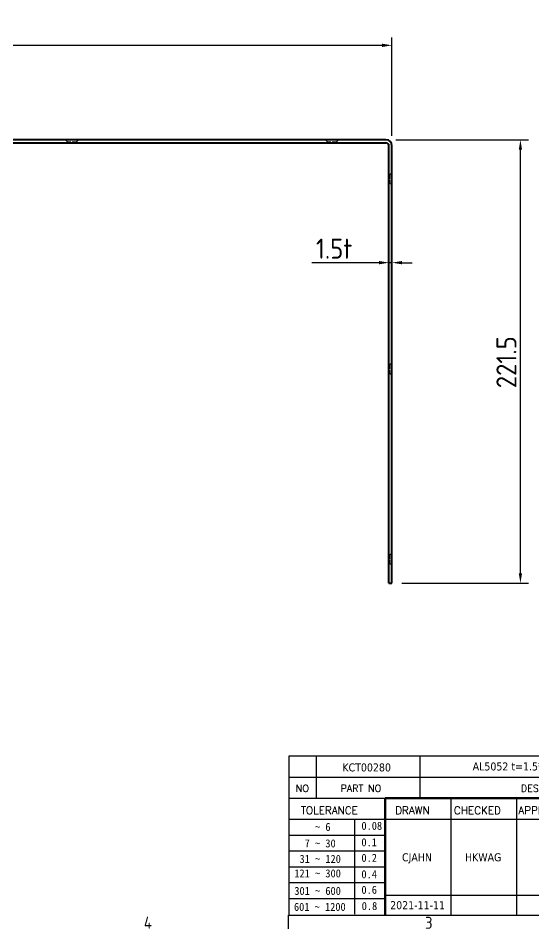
# Model space of a CAD drawing. Header units: millimetres. Extents: x 0 to 1682, y 0 to 1188.
# Drawn here: x 1126.5 to 1384.3, y 33.2 to 488.1 of the extents above; entities that cross this region are included whole.
import ezdxf
from ezdxf.enums import TextEntityAlignment as Align

# ---------------------------------------------------------------- set-up
doc = ezdxf.new("R2010")
doc.units = ezdxf.units.MM
doc.header["$LTSCALE"] = 2
doc.linetypes.add('DASHED', pattern=[0.2067, 0.1654, -0.0413])
doc.layers.get('0').update_dxf_attribs({"color": 3, "lineweight": 25})
for name, color, linetype, lineweight in [('가려진 것(ISO)', 2, 'DASHED', 18), ('가시적인 것(ISO)', 3, 'Continuous', 40), ('경계(ISO)', 7, 'Continuous', 25), ('제목(ISO)', 5, 'Continuous', 50), ('치수(ISO)', 2, 'Continuous', 25), ('해치(ISO)', 7, 'Continuous', 18)]:
    doc.layers.add(name, color=color, linetype=linetype, lineweight=lineweight)
doc.styles.add('HAN_291', font='')
doc.styles.add('HAN_370', font='', dxfattribs={"width": 2})
doc.styles.add('RC_284', font='ROMANC.shx')
doc.styles.add('RC_287', font='ROMANC.shx')
doc.styles.add('RC_292', font='ROMANC.shx')
doc.styles.add('ROMANT_294', font='romant.shx')
doc.styles.add('문자 텍스트_PSTEK_POSCO', font='isocp.shx')
doc.styles.add('치수 텍스트_PSTEK_POSCO', font='isocp.shx')
doc.styles.add('텍스트 스타일198', font='tahoma.ttf')
doc.styles.add('텍스트 스타일333', font='ROMANC.shx', dxfattribs={"width": 0.800000011920929})
doc.styles.get('HAN_291').set_extended_font_data('GulimChe')
doc.styles.get('HAN_370').set_extended_font_data('GulimChe')
doc.dimstyles.new('치수_PSTEK_POSCO', dxfattribs={"dimscale": 2, "dimtxt": 5, "dimasz": 2.5, "dimexe": 2, "dimexo": 2.5, "dimgap": 1, "dimtad": 1, "dimrnd": 1e-08, "dimdsep": 46, "dimtxsty": '치수 텍스트_PSTEK_POSCO', "dimcen": 0.09, "dimdle": 10, "dimclrd": 7, "dimclre": 7, "dimclrt": 2, "dimadec": 1, "dimazin": 2, "dimtfac": 1, "dimtmove": 0, "dimatfit": 3, "dimfxl": 0, "dimtolj": 1, "dimlwd": -1, "dimlwe": -1, "dimarcsym": 0})

# ---------------------------------------------------------------- blocks, each defined once
blk = doc.blocks.new('경계 Default Border')
at = {"layer": '경계(ISO)'}
blk.add_line((630.7500076293945, 20), (630.7500076293945, 16.59999966621399), dxfattribs=at)
at = {"layer": '경계(ISO)', "color": 2, "char_height": 3.00000011920929, "attachment_point": 7, "style": '문자 텍스트_PSTEK_POSCO'}
for s, insert in [('4', (594.6818034641451, 16.59999988079071)), ('3', (664.9602061896203, 16.57139439638704))]:
    blk.add_mtext(s, dxfattribs=dict(at, insert=insert))
blk = doc.blocks.new('제목 블록 PSTEK')
for color, points in [(252, [(317.2195697678507, 17.0593801673321), (322.0326348870767, 21.62682475217465), (322.2781991042243, 21.94392121864296), (317.0471853425802, 16.97985676345368), (318.7512090904202, 16.1899260703855), (316.0018030350395, 12.71868385740789), (316.3356552234328, 13.00206718743325), (318.9235935156908, 16.2694494742633)]), (5, [(321.6183518841322, 17.4193704504104), (319.5281351041078, 18.24969419629727), (322.4505835294948, 22.02344462252142), (317.2195697678507, 17.0593801673321), (318.9235935156908, 16.2694494742633), (316.1741874603099, 12.79820726128571)]), (1, [(324.4839107253602, 19.60711530335299), (325.2419748254881, 19.60711530335299), (325.2419748254881, 20.25857663940324), (321.2266040451076, 20.25857663940324), (321.2266040451076, 19.60711530335299), (321.9846681452406, 19.60711530335299), (321.9846681452406, 15.3430047401139), (324.4839107253602, 15.3430047401139)]), (252, [(321.9846681452406, 19.60711530335299), (321.4042753185749, 19.60711530335299), (321.4042753185749, 19.45905590879572), (321.9846681452406, 19.45905590879572)]), (252, [(324.6615819988275, 19.45905590879572), (325.4196460989604, 19.45905590879572), (325.4196460989604, 20.11051724484596), (325.2419748254881, 20.11051724484596), (325.2419748254881, 19.60711530335299), (324.4839107253602, 19.60711530335299), (324.4839107253602, 15.3430047401139), (322.1623394187076, 15.3430047401139), (322.1623394187076, 15.19494534555726), (324.6615819988275, 15.19494534555726)]), (1, [(329.2277337269622, 20.25857663940324), (325.65654113025, 20.25857663940324), (325.65654113025, 15.3430047401139), (329.3580259941756, 15.3430047401139), (329.3580259941756, 15.9944660761648), (328.1137701654877, 15.9944660761648), (328.1137701654877, 17.56360607323003), (329.2277337269622, 17.56360607323003), (329.2277337269622, 18.25543873810179), (328.1137701654877, 18.25543873810179), (328.1137701654877, 19.60711530335299), (329.2277337269622, 19.60711530335299)]), (252, [(328.2914414389548, 19.45905590879572), (329.4054050004294, 19.45905590879572), (329.4054050004294, 20.11051724484596), (329.2277337269622, 20.11051724484596), (329.2277337269622, 19.60711530335299), (328.1137701654877, 19.60711530335299), (328.1137701654877, 18.25543873810179), (328.2914414389548, 18.25543873810179)]), (1, [(332.3312149849806, 20.25857663940324), (329.8592894925411, 20.25857663940324), (329.8592894925411, 15.3430047401139), (332.3312149849806, 15.3430047401139), (332.3312149849806, 17.4318630164523), (333.0701931098801, 15.3430047401139), (335.4855464857051, 15.3430047401139), (334.2514536401189, 19.30614745124769), (335.4379594596742, 20.25857663940324), (334.3071782107978, 20.25857663940324), (332.3312149849806, 18.99741471888304)]), (252, [(332.5088862584528, 20.1105172448466), (332.3312149849806, 20.1105172448466), (332.3312149849806, 18.99741471888368), (332.5088862584528, 19.11081371413894)]), (252, [(335.6156307331414, 20.11051724484596), (335.2535118015555, 20.11051724484596), (334.2514536401189, 19.30614745124769), (335.4855464857051, 15.3430047401139), (333.1954852176545, 15.3430047401139), (333.2478643833523, 15.19494534555726), (335.6632177591723, 15.19494534555726), (334.4291249135862, 19.15808805669106)]), (252, [(328.2914414389548, 17.41554667867274), (329.4054050004294, 17.41554667867274), (329.4054050004294, 18.10737934354514), (329.2277337269622, 18.10737934354514), (329.2277337269622, 17.56360607323003), (328.1137701654877, 17.56360607323003), (328.1137701654877, 15.9944660761648), (328.2914414389548, 15.9944660761648)]), (252, [(332.5088862584528, 16.92964231796647), (332.3312149849806, 17.43186301645164), (332.3312149849806, 15.3430047401139), (330.0369607660135, 15.3430047401139), (330.0369607660135, 15.19494534555726), (332.5088862584528, 15.19494534555726)]), (252, [(329.5356972676428, 15.8464066816075), (329.3580259941756, 15.8464066816075), (329.3580259941756, 15.3430047401139), (325.8342124037171, 15.3430047401139), (325.8342124037171, 15.19494534555726), (329.5356972676428, 15.19494534555726)])]:
    blk.add_hatch(color=color).paths.add_polyline_path(points)
h = blk.add_hatch(color=1)
edge = h.paths.add_edge_path(flags=0)
edge.add_line((314.2242174273352, 19.60711530335299), (314.2242174273352, 17.00126995915134))
edge.add_line((314.2242174273352, 17.00126995915134), (314.3485873187598, 17.00126995915134))
edge.add_arc((314.3485873187598, 17.6527312952023), 0.6514613360509371, 270, 360)
edge.add_line((315.0000486548106, 17.6527312952023), (315.0000486548106, 18.95565396730211))
edge.add_arc((314.3485873187598, 18.95565396730212), 0.6514613360508712, 0, 90)
edge.add_line((314.3485873187598, 19.60711530335299), (314.2242174273352, 19.60711530335299))
edge = h.paths.add_edge_path()
edge.add_arc((314.9847713324306, 18.28938669179658), 1.969189947606664, 269.9999999999959, 450)
edge.add_line((314.9847713324306, 20.25857663940318), (311.7664314776902, 20.25857663940324))
edge.add_line((311.7664314776902, 20.25857663940324), (311.7664314776902, 15.3430047401139))
edge.add_line((311.7664314776902, 15.3430047401139), (314.2242174273352, 15.3430047401139))
edge.add_line((314.2242174273352, 15.3430047401139), (314.2242174273352, 16.32019674418991))
edge.add_line((314.2242174273352, 16.32019674418991), (314.9847713324307, 16.32019674418991))
h = blk.add_hatch(color=252)
edge = h.paths.add_edge_path()
edge.add_arc((314.9847713324309, 18.28938669179657), 1.969189947606666, 270, 406.8278729790604)
edge.add_arc((315.1624426058984, 18.1413272972396), 1.969189947606962, -90, 53.560984836317004, ccw=False)
edge.add_line((315.1624426058984, 16.17213734963263), (314.4018887008024, 16.17213734963263))
edge.add_line((314.4018887008024, 16.17213734963263), (314.4018887008024, 15.19494534555726))
edge.add_line((314.4018887008024, 15.19494534555726), (311.9441027511573, 15.19494534555726))
edge.add_line((311.9441027511573, 15.19494534555726), (311.9441027511573, 15.3430047401139))
edge.add_line((311.9441027511573, 15.3430047401139), (314.2242174273352, 15.3430047401139))
edge.add_line((314.2242174273352, 15.3430047401139), (314.2242174273352, 16.32019674418991))
edge.add_line((314.2242174273352, 16.32019674418991), (314.9847713324309, 16.32019674418991))
h = blk.add_hatch(color=252)
edge = h.paths.add_edge_path()
edge.add_line((314.4018887008024, 19.45905590879572), (314.5262585922315, 19.45905590879572))
edge.add_arc((314.5262585922314, 18.80759457274939), 0.6514613360463194, 60.4189348879147, 90.00000000000318, ccw=False)
edge.add_arc((314.3485873187602, 18.95565396730057), 0.6514613360524251, 39.96992292766206, 90.00000000009999)
edge.add_line((314.3485873187591, 19.60711530335307), (314.2242174273352, 19.60711530335298))
edge.add_line((314.2242174273352, 19.60711530335299), (314.2242174273352, 17.00126995915134))
edge.add_line((314.2242174273352, 17.00126995915134), (314.3485873187591, 17.00126995915134))
edge.add_arc((314.3485873187568, 17.652731295233), 0.6514613360816299, 270.0000000002, 274.6930825552478)
edge.add_line((314.4018887008024, 17.0034541317032), (314.4018887008024, 19.45905590879572))
at = {"layer": '해치(ISO)'}
h = blk.add_hatch(color=140, dxfattribs=at)
edge = h.paths.add_edge_path()
edge.add_ellipse((330.3660919371412, 20.15576403068321), major_axis=(9.100907360794343, 0), ratio=0.4069904968023172, start_angle=301.3098473703837, end_angle=507.7436900681698)
edge.add_ellipse((331.5340919371412, 20.4634168429492), major_axis=(-9.82350664112931, 0), ratio=0.3942600559756514, start_angle=111.51207141178469, end_angle=334.47025347086895, ccw=False)
edge.add_line((335.1363447531188, 16.8601935978785), (335.0955236905705, 16.99119398620872))
at = {"color": 180}
for p, q in [((182.475792979055, 11.79100474011392), (182.4757929790549, 51.56524660363496)), ((182.4757929790549, 51.56524660363496), (372.4757929537551, 51.56524660363496)), ((189.2651435055721, 51.56524660363496), (189.2651435055722, 41.00524660363494)), ((215.2152739891528, 41.00524660363494), (215.2152739891528, 51.56524660363496)), ((280.8758854511282, 51.56524660363496), (280.8758854511282, 41.00524660363494)), ((310.0881549537552, 51.56524660363496), (310.0881549537553, 41.00524660363494)), ((316.9044520275131, 51.56524660363496), (316.9044520275127, 41.00524660363494)), ((338.4566026226726, 51.56524660363496), (338.4566026226727, 41.00524660363494)), ((372.4757929537551, 51.56524660363496), (372.4757929537551, 11.79100474011389)), ((182.475792979055, 46.2852466036349), (372.4757929537551, 46.28524660363492)), ((182.475792979055, 41.00524660363493), (206.451475290024, 41.00524660363493)), ((222.9401812389276, 11.79100474011392), (222.9401812389276, 41.00524660363494)), ((239.4288871878316, 11.79100474011392), (239.4288871878316, 41.00524660363494)), ((255.9175931367356, 11.79100474011392), (255.9175931367356, 41.00524660363494)), ((268.6918866058747, 41.00524660363494), (268.6918866058747, 30.44524660363498)), ((280.8758854511282, 41.00524660363494), (280.8758854511282, 25.16524660363502)), ((310.088154953755, 41.00524660363494), (310.088154953755, 11.79100474011392)), ((182.475792979055, 35.72524660363497), (206.451475290024, 35.72524660363497)), ((198.8621818849491, 12.02524660363491), (198.8621818849491, 35.72524660363497)), ((206.451475290024, 35.72524660363497), (372.4757929537551, 35.72524660363497)), ((182.475792979055, 31.77524660363492), (206.451475290024, 31.77524660363492)), ((255.917593136736, 30.44524660363498), (372.4757929537552, 30.44524660363501)), ((182.475792979055, 27.82524660363487), (206.451475290024, 27.82524660363487)), ((255.9175931367359, 25.16524660363502), (372.4757929537552, 25.165246603635)), ((268.6918866058744, 25.16524660363502), (268.6918866058744, 11.79100474011392)), ((182.475792979055, 23.87524660363505), (206.451475290024, 23.87524660363505)), ((182.475792979055, 19.92524660363478), (206.451475290024, 19.92524660363478)), ((255.9175931367359, 19.88524660363481), (310.0881549537553, 19.88524660363481)), ((182.475792979055, 15.97524660363496), (206.451475290024, 15.97524660363496)), ((206.451475290024, 16.74100474011396), (255.9175931367359, 16.74100474011396)), ((182.475792979055, 11.79100474011392), (372.4757929537551, 11.79100474011389))]:
    blk.add_line(p, q, dxfattribs=at)
at = {"color": 7, "lineweight": 50}
for p, q in [((206.4514752900237, 11.79100474011392), (206.4514752900237, 41.00524660363494)), ((206.451475290024, 41.00524660363494), (372.4757929537551, 41.00524660363496))]:
    blk.add_line(p, q, dxfattribs=at)
at = {"color": 7}
for p, q in [((322.2781991042243, 21.94392121864296), (317.0471853425802, 16.97985676345368)), ((322.4505835294948, 22.02344462252142), (317.2195697678507, 17.0593801673321)), ((317.2195697678507, 17.0593801673321), (322.0326348870767, 21.62682475217465)), ((319.5281351041078, 18.24969419629727), (322.4505835294948, 22.02344462252142)), ((322.0326348870767, 21.62682475217465), (322.2781991042243, 21.94392121864296)), ((311.7664314776902, 20.25900474011391), (311.7664314776902, 15.34300474011391)), ((314.9847713324309, 20.25857663940324), (311.7664314776902, 20.25857663940324)), ((314.9847713324309, 20.25857663940324), (311.7664314776902, 20.25857663940324)), ((311.7664314776902, 20.25857663940324), (311.7664314776902, 15.3430047401139)), ((314.2242174273352, 17.00126995915134), (314.2242174273352, 19.60711530335299)), ((314.2242174273352, 19.60711530335299), (314.3485873187591, 19.60711530335299)), ((314.3485873187591, 19.60711530335299), (314.2242174273352, 19.60711530335299)), ((314.2242174273352, 19.60711530335299), (314.2242174273352, 17.00126995915134)), ((314.2242174273352, 17.00126995915134), (314.2242174273352, 19.60711530335299)), ((314.2242174273352, 19.60711530335299), (314.3485873187591, 19.60711530335299)), ((314.4018887008024, 19.45905590879572), (314.5262585922314, 19.45905590879572)), ((314.4018887008024, 17.0034541317032), (314.4018887008024, 19.45905590879572)), ((315.0000486548106, 18.95565396730275), (315.0000486548106, 17.65273129520161)), ((315.0000486548106, 18.95565396730275), (315.0000486548106, 17.65273129520161)), ((321.6183518841322, 17.4193704504104), (319.5281351041078, 18.24969419629727)), ((325.2419748254881, 20.25857663940324), (321.2266040451076, 20.25857663940324)), ((321.2266040451076, 20.25857663940324), (321.2266040451076, 19.60711530335299)), ((325.2419748254881, 20.25857663940324), (321.2266040451076, 20.25857663940324)), ((321.2266040451076, 20.25857663940324), (321.2266040451076, 19.60711530335299)), ((321.2266040451076, 19.60711530335299), (321.9846681452406, 19.60711530335299)), ((321.2266040451076, 19.60711530335299), (321.9846681452406, 19.60711530335299)), ((321.4042753185749, 19.60711530335299), (321.4042753185749, 19.45905590879572)), ((321.9846681452406, 19.60711530335299), (321.4042753185749, 19.60711530335299)), ((321.4042753185749, 19.45905590879572), (321.9846681452406, 19.45905590879572)), ((321.9846681452406, 19.60711530335299), (321.9846681452406, 15.3430047401139)), ((321.9846681452406, 19.45905590879572), (321.9846681452406, 19.60711530335299)), ((321.9846681452406, 19.60711530335299), (321.9846681452406, 15.3430047401139)), ((324.4839107253602, 19.60711530335299), (325.2419748254881, 19.60711530335299)), ((324.4839107253602, 15.3430047401139), (324.4839107253602, 19.60711530335299)), ((325.2419748254881, 19.60711530335299), (324.4839107253602, 19.60711530335299)), ((324.4839107253602, 19.60711530335299), (324.4839107253602, 15.3430047401139)), ((324.4839107253602, 19.60711530335299), (325.2419748254881, 19.60711530335299)), ((324.4839107253602, 15.3430047401139), (324.4839107253602, 19.60711530335299)), ((324.6615819988275, 19.45905590879572), (325.4196460989604, 19.45905590879572)), ((324.6615819988275, 15.19494534555726), (324.6615819988275, 19.45905590879572)), ((325.2419748254881, 19.60711530335299), (325.2419748254881, 20.25857663940324)), ((325.2419748254881, 19.60711530335299), (325.2419748254881, 20.25857663940324)), ((325.4196460989604, 20.11051724484596), (325.2419748254881, 20.11051724484596)), ((325.2419748254881, 20.11051724484596), (325.2419748254881, 19.60711530335299)), ((325.4196460989604, 19.45905590879572), (325.4196460989604, 20.11051724484596)), ((329.2277337269622, 20.25857663940324), (325.65654113025, 20.25857663940324)), ((325.65654113025, 20.25857663940324), (325.65654113025, 15.3430047401139)), ((325.65654113025, 20.25857663940324), (325.65654113025, 15.3430047401139)), ((329.2277337269622, 20.25857663940324), (325.65654113025, 20.25857663940324)), ((328.1137701654877, 18.25543873810179), (328.1137701654877, 19.60711530335299)), ((328.1137701654877, 19.60711530335299), (329.2277337269622, 19.60711530335299)), ((329.2277337269622, 19.60711530335299), (328.1137701654877, 19.60711530335299)), ((328.1137701654877, 19.60711530335299), (328.1137701654877, 18.25543873810179)), ((328.1137701654877, 18.25543873810179), (328.1137701654877, 19.60711530335299)), ((328.1137701654877, 19.60711530335299), (329.2277337269622, 19.60711530335299)), ((329.2277337269622, 18.25543873810179), (328.1137701654877, 18.25543873810179)), ((328.1137701654877, 18.25543873810179), (328.2914414389548, 18.25543873810179)), ((329.2277337269622, 18.25543873810179), (328.1137701654877, 18.25543873810179)), ((328.2914414389548, 18.25543873810179), (328.2914414389548, 19.45905590879572)), ((328.2914414389548, 19.45905590879572), (329.4054050004294, 19.45905590879572)), ((329.2277337269622, 19.60711530335299), (329.2277337269622, 20.25857663940324)), ((329.2277337269622, 19.60711530335299), (329.2277337269622, 20.25857663940324)), ((329.4054050004294, 20.11051724484596), (329.2277337269622, 20.11051724484596)), ((329.2277337269622, 20.11051724484596), (329.2277337269622, 19.60711530335299)), ((329.2277337269622, 17.56360607323003), (329.2277337269622, 18.25543873810179)), ((329.2277337269622, 17.56360607323003), (329.2277337269622, 18.25543873810179)), ((329.4054050004294, 19.45905590879572), (329.4054050004294, 20.11051724484596)), ((332.3312149849806, 20.25857663940324), (329.8592894925411, 20.25857663940324)), ((329.8592894925411, 20.25857663940324), (329.8592894925411, 15.3430047401139)), ((329.8592894925411, 20.25857663940324), (329.8592894925411, 15.3430047401139)), ((332.3312149849806, 20.25857663940324), (329.8592894925411, 20.25857663940324)), ((334.3071782107978, 20.25857663940324), (332.3312149849806, 18.99741471888304)), ((332.3312149849806, 18.99741471888304), (332.3312149849806, 20.25857663940324)), ((334.3071782107978, 20.25857663940324), (332.3312149849806, 18.99741471888304)), ((332.3312149849806, 18.99741471888304), (332.3312149849806, 20.25857663940324)), ((332.5088862584528, 20.1105172448466), (332.3312149849806, 20.1105172448466)), ((332.3312149849806, 20.1105172448466), (332.3312149849806, 18.99741471888368)), ((332.3312149849806, 18.99741471888368), (332.5088862584528, 19.11081371413894)), ((332.5088862584528, 19.11081371413894), (332.5088862584528, 20.1105172448466)), ((334.2514536401189, 19.30614745124769), (335.4379594596742, 20.25857663940324)), ((334.2514536401189, 19.30614745124769), (335.4379594596742, 20.25857663940324)), ((335.2535118015555, 20.11051724484596), (334.2514536401189, 19.30614745124769)), ((335.4855464857051, 15.3430047401139), (334.2514536401189, 19.30614745124769)), ((334.2514536401189, 19.30614745124769), (335.4855464857051, 15.3430047401139)), ((335.4855464857051, 15.3430047401139), (334.2514536401189, 19.30614745124769)), ((335.4379594596742, 20.25857663940324), (334.3071782107978, 20.25857663940324)), ((335.4379594596742, 20.25857663940324), (334.3071782107978, 20.25857663940324)), ((334.4291249135862, 19.15808805669104), (335.6156307331414, 20.11051724484596)), ((335.6632177591723, 15.19494534555726), (334.4291249135862, 19.15808805669104)), ((335.6156307331414, 20.11051724484596), (335.2535118015555, 20.11051724484596)), ((314.3485873187591, 17.00126995915134), (314.2242174273352, 17.00126995915134)), ((314.2242174273352, 17.00126995915134), (314.3485873187591, 17.00126995915134)), ((314.3485873187591, 17.00126995915134), (314.2242174273352, 17.00126995915134)), ((314.2242174273352, 16.32019674418991), (314.9847713324309, 16.32019674418991)), ((314.2242174273352, 15.3430047401139), (314.2242174273352, 16.32019674418991)), ((314.9847713324309, 16.32019674418991), (314.2242174273352, 16.32019674418991)), ((314.2242174273352, 16.32019674418991), (314.2242174273352, 15.3430047401139)), ((314.2242174273352, 16.32019674418991), (314.9847713324309, 16.32019674418991)), ((314.2242174273352, 15.3430047401139), (314.2242174273352, 16.32019674418991)), ((314.4018887008024, 16.17213734963263), (315.162442605898, 16.17213734963263)), ((314.4018887008024, 15.19494534555726), (314.4018887008024, 16.17213734963263)), ((318.7512090904202, 16.1899260703855), (316.0018030350395, 12.71868385740789)), ((316.1741874603099, 12.79820726128571), (321.6183518841322, 17.4193704504104)), ((318.9235935156908, 16.2694494742633), (316.1741874603099, 12.79820726128571)), ((316.3356552234328, 13.00206718743325), (318.9235935156908, 16.2694494742633)), ((317.0471853425802, 16.97985676345368), (318.7512090904202, 16.1899260703855)), ((318.9235935156908, 16.2694494742633), (317.2195697678507, 17.0593801673321)), ((317.2195697678507, 17.0593801673321), (318.9235935156908, 16.2694494742633)), ((328.1137701654877, 17.56360607323003), (329.2277337269622, 17.56360607323003)), ((328.1137701654877, 15.9944660761648), (328.1137701654877, 17.56360607323003)), ((329.2277337269622, 17.56360607323003), (328.1137701654877, 17.56360607323003)), ((328.1137701654877, 17.56360607323003), (328.1137701654877, 15.9944660761648)), ((328.1137701654877, 17.56360607323003), (329.2277337269622, 17.56360607323003)), ((328.1137701654877, 15.9944660761648), (328.1137701654877, 17.56360607323003)), ((329.3580259941756, 15.9944660761648), (328.1137701654877, 15.9944660761648)), ((328.1137701654877, 15.9944660761648), (328.2914414389548, 15.9944660761648)), ((329.3580259941756, 15.9944660761648), (328.1137701654877, 15.9944660761648)), ((328.2914414389548, 15.9944660761648), (328.2914414389548, 17.41554667867274)), ((328.2914414389548, 17.41554667867274), (329.4054050004294, 17.41554667867274)), ((329.4054050004294, 18.10737934354514), (329.2277337269622, 18.10737934354514)), ((329.2277337269622, 18.10737934354514), (329.2277337269622, 17.56360607323003)), ((329.3580259941756, 15.3430047401139), (329.3580259941756, 15.9944660761648)), ((329.3580259941756, 15.3430047401139), (329.3580259941756, 15.9944660761648)), ((329.4054050004294, 17.41554667867274), (329.4054050004294, 18.10737934354514)), ((332.3312149849806, 17.4318630164523), (333.0701931098801, 15.3430047401139)), ((332.3312149849806, 15.3430047401139), (332.3312149849806, 17.4318630164523)), ((332.5088862584528, 16.92964231796647), (332.3312149849806, 17.43186301645164)), ((332.3312149849806, 17.43186301645164), (332.3312149849806, 15.3430047401139)), ((332.3312149849806, 17.4318630164523), (333.0701931098801, 15.3430047401139)), ((332.3312149849806, 15.3430047401139), (332.3312149849806, 17.4318630164523)), ((332.5088862584528, 15.19494534555726), (332.5088862584528, 16.92964231796647)), ((345.0447381189468, 17.50375595811051), (344.9867755289346, 17.689895936919)), ((311.7664314776902, 15.3430047401139), (314.2242174273352, 15.3430047401139)), ((311.7664314776902, 15.3430047401139), (314.2242174273352, 15.3430047401139)), ((314.2242174273352, 15.3430047401139), (311.9441027511573, 15.3430047401139)), ((311.9441027511573, 15.3430047401139), (311.9441027511573, 15.19494534555726)), ((311.9441027511573, 15.19494534555726), (314.4018887008024, 15.19494534555726)), ((321.9846681452406, 15.3430047401139), (324.4839107253602, 15.3430047401139)), ((321.9846681452406, 15.3430047401139), (324.4839107253602, 15.3430047401139)), ((324.4839107253602, 15.3430047401139), (322.1623394187076, 15.3430047401139)), ((322.1623394187076, 15.3430047401139), (322.1623394187076, 15.19494534555726)), ((322.1623394187076, 15.19494534555726), (324.6615819988275, 15.19494534555726)), ((325.65654113025, 15.3430047401139), (329.3580259941756, 15.3430047401139)), ((325.65654113025, 15.3430047401139), (329.3580259941756, 15.3430047401139)), ((329.3580259941756, 15.3430047401139), (325.8342124037171, 15.3430047401139)), ((325.8342124037171, 15.3430047401139), (325.8342124037171, 15.19494534555726)), ((325.8342124037171, 15.19494534555726), (329.5356972676428, 15.19494534555726)), ((329.5356972676428, 15.8464066816075), (329.3580259941756, 15.8464066816075)), ((329.3580259941756, 15.8464066816075), (329.3580259941756, 15.3430047401139)), ((329.5356972676428, 15.19494534555726), (329.5356972676428, 15.8464066816075)), ((329.8592894925411, 15.3430047401139), (332.3312149849806, 15.3430047401139)), ((329.8592894925411, 15.3430047401139), (332.3312149849806, 15.3430047401139)), ((332.3312149849806, 15.3430047401139), (330.0369607660135, 15.3430047401139)), ((330.0369607660135, 15.3430047401139), (330.0369607660135, 15.19494534555726)), ((330.0369607660135, 15.19494534555726), (332.5088862584528, 15.19494534555726)), ((333.0701931098801, 15.3430047401139), (335.4855464857051, 15.3430047401139)), ((333.0701931098801, 15.3430047401139), (335.4855464857051, 15.3430047401139)), ((335.4855464857051, 15.3430047401139), (333.1954852176545, 15.3430047401139)), ((333.1954852176545, 15.3430047401139), (333.2478643833523, 15.19494534555726)), ((333.2478643833523, 15.19494534555726), (335.6632177591723, 15.19494534555726)), ((316.0018030350395, 12.71868385740789), (316.3356552234328, 13.00206718743325))]:
    blk.add_line(p, q, dxfattribs=at)
at = {"color": 5}
for p, q in [((322.4505835294948, 22.02344462252142), (317.2195697678507, 17.0593801673321)), ((319.5281351041078, 18.24969419629727), (322.4505835294948, 22.02344462252142)), ((321.6183518841322, 17.4193704504104), (319.5281351041078, 18.24969419629727)), ((316.1741874603099, 12.79820726128571), (321.6183518841322, 17.4193704504104)), ((318.9235935156908, 16.2694494742633), (316.1741874603099, 12.79820726128571)), ((317.2195697678507, 17.0593801673321), (318.9235935156908, 16.2694494742633))]:
    blk.add_line(p, q, dxfattribs=at)
at = {"color": 1}
for p, q in [((314.9847713324309, 20.25857663940324), (311.7664314776902, 20.25857663940324)), ((311.7664314776902, 20.25857663940324), (311.7664314776902, 15.3430047401139)), ((314.2242174273352, 17.00126995915134), (314.2242174273352, 19.60711530335299)), ((314.2242174273352, 19.60711530335299), (314.3485873187591, 19.60711530335299)), ((315.0000486548106, 18.95565396730275), (315.0000486548106, 17.65273129520161)), ((325.2419748254881, 20.25857663940324), (321.2266040451076, 20.25857663940324)), ((321.2266040451076, 20.25857663940324), (321.2266040451076, 19.60711530335299)), ((321.2266040451076, 19.60711530335299), (321.9846681452406, 19.60711530335299)), ((321.9846681452406, 19.60711530335299), (321.9846681452406, 15.3430047401139)), ((324.4839107253602, 19.60711530335299), (325.2419748254881, 19.60711530335299)), ((324.4839107253602, 15.3430047401139), (324.4839107253602, 19.60711530335299)), ((325.2419748254881, 19.60711530335299), (325.2419748254881, 20.25857663940324)), ((329.2277337269622, 20.25857663940324), (325.65654113025, 20.25857663940324)), ((325.65654113025, 20.25857663940324), (325.65654113025, 15.3430047401139)), ((328.1137701654877, 18.25543873810179), (328.1137701654877, 19.60711530335299)), ((328.1137701654877, 19.60711530335299), (329.2277337269622, 19.60711530335299)), ((329.2277337269622, 18.25543873810179), (328.1137701654877, 18.25543873810179)), ((329.2277337269622, 19.60711530335299), (329.2277337269622, 20.25857663940324)), ((329.2277337269622, 17.56360607323003), (329.2277337269622, 18.25543873810179)), ((332.3312149849806, 20.25857663940324), (329.8592894925411, 20.25857663940324)), ((329.8592894925411, 20.25857663940324), (329.8592894925411, 15.3430047401139)), ((334.3071782107978, 20.25857663940324), (332.3312149849806, 18.99741471888304)), ((332.3312149849806, 18.99741471888304), (332.3312149849806, 20.25857663940324)), ((334.2514536401189, 19.30614745124769), (335.4379594596742, 20.25857663940324)), ((335.4855464857051, 15.3430047401139), (334.2514536401189, 19.30614745124769)), ((335.4379594596742, 20.25857663940324), (334.3071782107978, 20.25857663940324)), ((314.3485873187591, 17.00126995915134), (314.2242174273352, 17.00126995915134)), ((314.2242174273352, 16.32019674418991), (314.9847713324309, 16.32019674418991)), ((314.2242174273352, 15.3430047401139), (314.2242174273352, 16.32019674418991)), ((328.1137701654877, 17.56360607323003), (329.2277337269622, 17.56360607323003)), ((328.1137701654877, 15.9944660761648), (328.1137701654877, 17.56360607323003)), ((329.3580259941756, 15.9944660761648), (328.1137701654877, 15.9944660761648)), ((329.3580259941756, 15.3430047401139), (329.3580259941756, 15.9944660761648)), ((332.3312149849806, 17.4318630164523), (333.0701931098801, 15.3430047401139)), ((332.3312149849806, 15.3430047401139), (332.3312149849806, 17.4318630164523)), ((311.7664314776902, 15.3430047401139), (314.2242174273352, 15.3430047401139)), ((321.9846681452406, 15.3430047401139), (324.4839107253602, 15.3430047401139)), ((325.65654113025, 15.3430047401139), (329.3580259941756, 15.3430047401139)), ((329.8592894925411, 15.3430047401139), (332.3312149849806, 15.3430047401139)), ((333.0701931098801, 15.3430047401139), (335.4855464857051, 15.3430047401139))]:
    blk.add_line(p, q, dxfattribs=at)
at = {"color": 7}
for centre, radius, start, end in [((314.3485873187598, 18.95565396730211), 0.6514613360508712, 0, 90), ((314.3485873187602, 18.95565396730057), 0.6514613360524251, 39.96992292766117, 90), ((314.3485873187598, 18.95565396730212), 0.6514613360508712, 0, 90), ((314.5262585922314, 18.80759457274939), 0.6514613360463193, 60.41893488791137, 90), ((314.9847713324309, 18.28938669179658), 1.969189947606665, 270, 90), ((314.9847713324309, 18.28938669179658), 1.969189947606665, 270, 90), ((314.9847713324307, 18.2893866917965), 1.969189947606594, 270, 46.82787297909833), ((315.1624426058984, 18.1413272972396), 1.969189947606961, 270, 53.56098483636067), ((314.3485873187597, 17.65273129520228), 0.6514613360509381, 270, 0), ((314.3485873187598, 17.6527312952023), 0.6514613360509381, 270, 0), ((314.3485873187568, 17.652731295233), 0.6514613360816299, 270, 274.6930825552478)]:
    blk.add_arc(centre, radius, start, end, dxfattribs=at)
at = {"color": 1}
for centre, radius, start, end in [((314.3485873187598, 18.95565396730211), 0.6514613360508712, 0, 90), ((314.9847713324309, 18.28938669179657), 1.969189947606665, 270, 90), ((314.3485873187598, 17.6527312952023), 0.6514613360509381, 270, 0)]:
    blk.add_arc(centre, radius, start, end, dxfattribs=at)
at = {"layer": '제목(ISO)', "lineweight": 18}
blk.add_line((182.475792979055, 35.72500474011393), (182.475792979055, 11.79100474011392), dxfattribs=at)
at = {"layer": '제목(ISO)'}
for p, q in [((322.2781991042243, 21.94392121864296), (317.0471853425802, 16.97985676345368)), ((322.4505835294948, 22.02344462252142), (317.2195697678507, 17.0593801673321)), ((317.2195697678507, 17.0593801673321), (322.0326348870767, 21.62682475217465)), ((319.5281351041078, 18.24969419629727), (322.4505835294948, 22.02344462252142)), ((322.0326348870767, 21.62682475217465), (322.2781991042243, 21.94392121864296)), ((314.9847713324306, 20.25857663940324), (311.7664314776902, 20.25857663940324)), ((311.7664314776902, 20.25857663940324), (311.7664314776902, 15.3430047401139)), ((314.2242174273352, 17.00126995915134), (314.2242174273352, 19.60711530335299)), ((314.2242174273352, 19.60711530335299), (314.3485873187598, 19.60711530335299)), ((314.3485873187591, 19.60711530335299), (314.2242174273352, 19.60711530335299)), ((314.2242174273352, 19.60711530335299), (314.2242174273352, 17.00126995915134)), ((314.4018887008024, 19.45905590879572), (314.5262585922314, 19.45905590879572)), ((314.4018887008024, 17.0034541317032), (314.4018887008024, 19.45905590879572)), ((315.0000486548106, 18.95565396730211), (315.0000486548106, 17.6527312952023)), ((321.6183518841322, 17.4193704504104), (319.5281351041078, 18.24969419629727)), ((325.2419748254881, 20.25857663940324), (321.2266040451076, 20.25857663940324)), ((321.2266040451076, 20.25857663940324), (321.2266040451076, 19.60711530335299)), ((321.2266040451076, 19.60711530335299), (321.9846681452406, 19.60711530335299)), ((321.9846681452406, 19.60711530335299), (321.4042753185749, 19.60711530335299)), ((321.4042753185749, 19.60711530335299), (321.4042753185749, 19.45905590879572)), ((321.4042753185749, 19.45905590879572), (321.9846681452406, 19.45905590879572)), ((321.9846681452406, 19.60711530335299), (321.9846681452406, 15.3430047401139)), ((321.9846681452406, 19.45905590879572), (321.9846681452406, 19.60711530335299)), ((324.4839107253602, 19.60711530335299), (325.2419748254881, 19.60711530335299)), ((324.4839107253602, 15.3430047401139), (324.4839107253602, 19.60711530335299)), ((325.2419748254881, 19.60711530335299), (324.4839107253602, 19.60711530335299)), ((324.4839107253602, 19.60711530335299), (324.4839107253602, 15.3430047401139)), ((324.6615819988275, 19.45905590879572), (325.4196460989604, 19.45905590879572)), ((324.6615819988275, 15.19494534555726), (324.6615819988275, 19.45905590879572)), ((325.2419748254881, 19.60711530335299), (325.2419748254881, 20.25857663940324)), ((325.4196460989604, 20.11051724484596), (325.2419748254881, 20.11051724484596)), ((325.2419748254881, 20.11051724484596), (325.2419748254881, 19.60711530335299)), ((325.4196460989604, 19.45905590879572), (325.4196460989604, 20.11051724484596)), ((329.2277337269622, 20.25857663940324), (325.65654113025, 20.25857663940324)), ((325.65654113025, 20.25857663940324), (325.65654113025, 15.3430047401139)), ((328.1137701654877, 18.25543873810179), (328.1137701654877, 19.60711530335299)), ((328.1137701654877, 19.60711530335299), (329.2277337269622, 19.60711530335299)), ((329.2277337269622, 19.60711530335299), (328.1137701654877, 19.60711530335299)), ((328.1137701654877, 19.60711530335299), (328.1137701654877, 18.25543873810179)), ((329.2277337269622, 18.25543873810179), (328.1137701654877, 18.25543873810179)), ((328.1137701654877, 18.25543873810179), (328.2914414389548, 18.25543873810179)), ((328.2914414389548, 19.45905590879572), (329.4054050004294, 19.45905590879572)), ((328.2914414389548, 18.25543873810179), (328.2914414389548, 19.45905590879572)), ((329.2277337269622, 19.60711530335299), (329.2277337269622, 20.25857663940324)), ((329.4054050004294, 20.11051724484596), (329.2277337269622, 20.11051724484596)), ((329.2277337269622, 20.11051724484596), (329.2277337269622, 19.60711530335299)), ((329.2277337269622, 17.56360607323003), (329.2277337269622, 18.25543873810179)), ((329.4054050004294, 19.45905590879572), (329.4054050004294, 20.11051724484596)), ((332.3312149849806, 20.25857663940324), (329.8592894925411, 20.25857663940324)), ((329.8592894925411, 20.25857663940324), (329.8592894925411, 15.3430047401139)), ((334.3071782107978, 20.25857663940324), (332.3312149849806, 18.99741471888304)), ((332.3312149849806, 18.99741471888304), (332.3312149849806, 20.25857663940324)), ((332.5088862584528, 20.1105172448466), (332.3312149849806, 20.1105172448466)), ((332.3312149849806, 20.1105172448466), (332.3312149849806, 18.99741471888368)), ((332.3312149849806, 18.99741471888368), (332.5088862584528, 19.11081371413894)), ((332.5088862584528, 19.11081371413894), (332.5088862584528, 20.1105172448466)), ((334.2514536401189, 19.30614745124769), (335.4379594596742, 20.25857663940324)), ((335.2535118015555, 20.11051724484596), (334.2514536401189, 19.30614745124769)), ((335.4855464857051, 15.3430047401139), (334.2514536401189, 19.30614745124769)), ((334.2514536401189, 19.30614745124769), (335.4855464857051, 15.3430047401139)), ((335.4379594596742, 20.25857663940324), (334.3071782107978, 20.25857663940324)), ((334.4291249135862, 19.15808805669106), (335.6156307331414, 20.11051724484596)), ((335.6632177591723, 15.19494534555726), (334.4291249135862, 19.15808805669106)), ((335.6156307331414, 20.11051724484596), (335.2535118015555, 20.11051724484596)), ((314.3485873187598, 17.00126995915134), (314.2242174273352, 17.00126995915134)), ((314.2242174273352, 17.00126995915134), (314.3485873187591, 17.00126995915134)), ((314.2242174273352, 15.3430047401139), (314.2242174273352, 16.32019674418991)), ((314.2242174273352, 16.32019674418991), (314.9847713324307, 16.32019674418991)), ((314.9847713324309, 16.32019674418991), (314.2242174273352, 16.32019674418991)), ((314.2242174273352, 16.32019674418991), (314.2242174273352, 15.3430047401139)), ((314.4018887008024, 15.19494534555726), (314.4018887008024, 16.17213734963263)), ((314.4018887008024, 16.17213734963263), (315.1624426058984, 16.17213734963263)), ((318.7512090904202, 16.1899260703855), (316.0018030350395, 12.71868385740789)), ((316.1741874603099, 12.79820726128571), (321.6183518841322, 17.4193704504104)), ((318.9235935156908, 16.2694494742633), (316.1741874603099, 12.79820726128571)), ((316.3356552234328, 13.00206718743325), (318.9235935156908, 16.2694494742633)), ((317.0471853425802, 16.97985676345368), (318.7512090904202, 16.1899260703855)), ((317.2195697678507, 17.0593801673321), (318.9235935156908, 16.2694494742633)), ((318.9235935156908, 16.2694494742633), (317.2195697678507, 17.0593801673321)), ((328.1137701654877, 15.9944660761648), (328.1137701654877, 17.56360607323003)), ((328.1137701654877, 17.56360607323003), (329.2277337269622, 17.56360607323003)), ((329.2277337269622, 17.56360607323003), (328.1137701654877, 17.56360607323003)), ((328.1137701654877, 17.56360607323003), (328.1137701654877, 15.9944660761648)), ((329.3580259941756, 15.9944660761648), (328.1137701654877, 15.9944660761648)), ((328.1137701654877, 15.9944660761648), (328.2914414389548, 15.9944660761648)), ((328.2914414389548, 17.41554667867274), (329.4054050004294, 17.41554667867274)), ((328.2914414389548, 15.9944660761648), (328.2914414389548, 17.41554667867274)), ((329.4054050004294, 18.10737934354514), (329.2277337269622, 18.10737934354514)), ((329.2277337269622, 18.10737934354514), (329.2277337269622, 17.56360607323003)), ((329.3580259941756, 15.3430047401139), (329.3580259941756, 15.9944660761648)), ((329.4054050004294, 17.41554667867274), (329.4054050004294, 18.10737934354514)), ((332.3312149849806, 15.3430047401139), (332.3312149849806, 17.4318630164523)), ((332.3312149849806, 17.4318630164523), (333.0701931098801, 15.3430047401139)), ((332.5088862584528, 16.92964231796647), (332.3312149849806, 17.43186301645164)), ((332.3312149849806, 17.43186301645164), (332.3312149849806, 15.3430047401139)), ((332.5088862584528, 15.19494534555726), (332.5088862584528, 16.92964231796647)), ((311.7664314776902, 15.3430047401139), (314.2242174273352, 15.3430047401139)), ((314.2242174273352, 15.3430047401139), (311.9441027511573, 15.3430047401139)), ((311.9441027511573, 15.3430047401139), (311.9441027511573, 15.19494534555726)), ((311.9441027511573, 15.19494534555726), (314.4018887008024, 15.19494534555726)), ((321.9846681452406, 15.3430047401139), (324.4839107253602, 15.3430047401139)), ((324.4839107253602, 15.3430047401139), (322.1623394187076, 15.3430047401139)), ((322.1623394187076, 15.3430047401139), (322.1623394187076, 15.19494534555726)), ((322.1623394187076, 15.19494534555726), (324.6615819988275, 15.19494534555726)), ((325.65654113025, 15.3430047401139), (329.3580259941756, 15.3430047401139)), ((329.3580259941756, 15.3430047401139), (325.8342124037171, 15.3430047401139)), ((325.8342124037171, 15.3430047401139), (325.8342124037171, 15.19494534555726)), ((325.8342124037171, 15.19494534555726), (329.5356972676428, 15.19494534555726)), ((329.5356972676428, 15.8464066816075), (329.3580259941756, 15.8464066816075)), ((329.3580259941756, 15.8464066816075), (329.3580259941756, 15.3430047401139)), ((329.5356972676428, 15.19494534555726), (329.5356972676428, 15.8464066816075)), ((329.8592894925411, 15.3430047401139), (332.3312149849806, 15.3430047401139)), ((332.3312149849806, 15.3430047401139), (330.0369607660135, 15.3430047401139)), ((330.0369607660135, 15.3430047401139), (330.0369607660135, 15.19494534555726)), ((330.0369607660135, 15.19494534555726), (332.5088862584528, 15.19494534555726)), ((333.0701931098801, 15.3430047401139), (335.4855464857051, 15.3430047401139)), ((335.4855464857051, 15.3430047401139), (333.1954852176545, 15.3430047401139)), ((333.1954852176545, 15.3430047401139), (333.2478643833523, 15.19494534555726)), ((333.2478643833523, 15.19494534555726), (335.6632177591723, 15.19494534555726)), ((316.0018030350395, 12.71868385740789), (316.3356552234328, 13.00206718743325))]:
    blk.add_line(p, q, dxfattribs=at)
at = {"layer": '제목(ISO)', "color": 4}
blk.add_line((335.1363447531188, 16.8601935978785), (335.0955236905705, 16.99119398620872), dxfattribs=at)
at = {"layer": '제목(ISO)'}
for centre, radius, start, end in [((314.3485873187598, 18.95565396730212), 0.6514613360508712, 0, 90), ((314.3485873187602, 18.95565396730057), 0.6514613360524251, 39.96992292766117, 90), ((314.5262585922314, 18.80759457274939), 0.6514613360463193, 60.41893488791137, 90), ((314.9847713324306, 18.28938669179658), 1.969189947606664, 46.82787297909431, 90), ((314.9847713324307, 18.2893866917965), 1.969189947606594, 270, 46.82787297909833), ((314.9847713324309, 18.28938669179657), 1.969189947606666, 270, 46.8278729790603), ((315.1624426058984, 18.1413272972396), 1.969189947606962, 270, 53.56098483631701), ((314.3485873187598, 17.6527312952023), 0.6514613360509371, 270, 0), ((314.3485873187568, 17.652731295233), 0.6514613360816299, 270, 274.6930825552478)]:
    blk.add_arc(centre, radius, start, end, dxfattribs=at)
at = {"layer": '제목(ISO)', "color": 4}
for centre, major_axis, ratio, start_param, end_param in [((331.5340919371412, 20.4634168429492), (9.82350664112931, 0), 0.3942600559756514, 5.087845455444478, 8.97919982663645), ((330.3660919371412, 20.15576403068321), (9.100907360794343, 0), 0.4069904968023172, 5.258848905294775, 8.861799147915196)]:
    blk.add_ellipse(centre, major_axis=major_axis, ratio=ratio, start_param=start_param, end_param=end_param, dxfattribs=at)
at = {"color": 2}
for s, height, style, p in [('NO', 1.742399930953979, 'RC_284', (184.135398793432, 42.62317362549192)), ('PART NO', 1.742399930953979, 'RC_284', (195.3359407378685, 42.62317362549192)), ('DESCRIPTION', 1.742399930953979, 'RC_284', (240.4025565652523, 42.62317362549192)), ("Q'TY", 1.742399930953979, 'RC_284', (310.1440786515383, 42.62317362549192)), ('COLOR/FINISH', 1.742399930953979, 'RC_284', (317.7725341324144, 42.62317362549192)), ('REMARK', 1.742399930953979, 'RC_284', (348.346649953877, 42.62317362549192)), (' TOLERANCE', 1.899999976158142, 'RC_287', (184.0872874387979, 37.00893196870329)), ('DRAWN', 1.899999976158142, 'RC_287', (208.9766620976279, 37.00893196870329)), ('CHECKED', 1.899999976158142, 'RC_287', (223.6856844514997, 37.00893196870329)), ('APPROVED', 1.899999976158142, 'RC_287', (239.7795453577791, 37.00893196870329)), ('UNIT', 1.742399930953979, 'RC_284', (259.1652673287452, 37.34317362549218)), ('SCALE', 1.742399930953979, 'RC_284', (270.2934779252897, 37.34317362549218)), ('MODEL NAME', 2.178000062704086, 'RC_292', (284.096330289083, 37.25462520371384)), ('    ~ 6', 2.000000029802322, 'HAN_291', (183.7721304966814, 32.8176515608431)), ('0.08', 2.000000029802322, 'HAN_291', (200.5467345600617, 33.09873600004101)), ('PART NAME', 2.178000062704086, 'RC_292', (285.1416959765849, 32.03045329421792)), ('mm', 1.742399930953979, 'RC_284', (259.6505418159997, 32.3543089683787)), ('  7 ~ 30', 2.000000029802322, 'HAN_291', (183.7721304966814, 28.70538114822415)), ('0.1', 2.000000029802322, 'HAN_291', (200.5467345600617, 28.98646558742206)), (' DWG NO.', 2.178000062704086, 'RC_292', (284.8124284083233, 26.75045329421772)), (' 31 ~ 120', 2.000000029802322, 'HAN_291', (183.7721304966814, 24.82628181916237)), ('0.2', 2.000000029802322, 'HAN_291', (200.5467345600617, 25.10736625836028)), ('121 ~ 300', 2.000000029802322, 'HAN_291', (183.7721304966814, 21.21401206133254)), ('0.4', 2.000000029802322, 'HAN_291', (200.5467345600617, 20.99509650053045)), ('SIZE', 1.742399930953979, 'RC_284', (259.1652673287452, 21.69497768947366)), ('REFERENCE', 2.178000062704086, 'RC_292', (278.2741065029841, 21.43214925458022)), ('301 ~ 600', 2.000000029802322, 'HAN_291', (183.7721304966814, 16.83491273227077)), ('0.6', 2.000000029802322, 'HAN_291', (200.5467345600617, 17.11599717146868)), ('601 ~ 1200', 2.000000029802322, 'HAN_291', (183.6802025156883, 12.84759660881125)), ('0.8', 2.000000029802322, 'HAN_291', (200.6097246063884, 13.05732192299702))]:
    blk.add_text(s, height=height, dxfattribs=dict(at, style=style)).set_placement(p)
at = {"color": 2, "style": 'RC_284'}
blk.add_text('MATERIAL', height=1.742399930953979, dxfattribs=at).set_placement((295.4820202024417, 43.64524660363492), align=Align.MIDDLE_CENTER)
at = {"color": 7, "style": '텍스트 스타일333', "width": 0.7999999523162842}
blk.add_text('N/S', height=2.000000029802322, dxfattribs=at).set_placement((274.7838860285014, 33.08524660363496), align=Align.MIDDLE_CENTER)
at = {"color": 2, "style": '텍스트 스타일333', "width": 0.7999999523162842}
blk.add_text('3rd ANGLE PROJ.', height=2.000000029802322, dxfattribs=at).set_placement((256.8430306642954, 26.76148381654429))
at = {"color": 7, "style": 'ROMANT_294'}
for s, p in [('POWER', (342.82727231297, 20.97115304607566)), ('SYSTEM', (342.82727231297, 17.3284636719184)), ('TECHNOLOGY', (342.82727231297, 13.57194088644453))]:
    blk.add_text(s, height=2.700000107288361, dxfattribs=at).set_placement(p)
at = {"color": 7, "insert": (320.8519732224835, 14.21236326823155), "char_height": 1.400000005960464, "attachment_point": 1, "line_spacing_factor": 0.3319999873638153, "style": 'HAN_370'}
blk.add_mtext('\\fHY견고딕|b0|i0;\\H1.4000;피에스텍', dxfattribs=at)
at = {"layer": '제목(ISO)', "color": 7, "style": '텍스트 스타일198'}
for tag, p in [('설명_001', (228.3492857821728, 47.92245856837096)), ('재질_001', (290.6002202955571, 47.92524659519488)), ('질량\\P3;_001', (350.2085769879711, 48.1643332325385)), ('부품_번호_001', (195.7802987685748, 47.68004260673702)), ("3._Q'TY_001", (312.7051684940307, 47.92188863680521)), ('제목_001', (337.0238793324635, 32.12134217035067)), ('설계자_001', (210.6823963971569, 25.23312566343435)), ('점검자_001', (226.4283219502686, 25.23446884679021)), ('부품_번호_001', (334.4395390218067, 26.8052465951949)), ('프로젝트_001', (274.327908977247, 16.78015656189412)), ('시트_크기_001', (260.8406700134146, 14.8347677050446)), ('작성_날짜_001', (207.7280646059359, 13.26600473167383)), ('프로젝트_002', (272.3018357910732, 13.35627732324262))]:
    blk.add_attdef(tag, p, '', height=2.000000029802322, dxfattribs=at)
for tag, p in [('4._COLOR', (327.6805273250926, 48.92524660363493)), ('1._MODEL_NAME', (341.233897335037, 38.36524660363497)), ('엔지니어링_승인자', (247.673240162284, 26.23312567187446)), ('점검_날짜', (231.1845342133799, 14.26600474011394)), ('엔지니어링_승인_날짜', (247.6732401622839, 14.26600474011394))]:
    blk.add_attdef(tag, text='', height=2.000000029802322, dxfattribs=at).set_placement(p, align=Align.MIDDLE_CENTER)
blk = doc.blocks.new('*D23')
at = {"layer": 'Defpoints', "color": 0}
for p in [(1310.418579083283, 427.3099076243899), (1377.6161462728, 427.3099076243899), (1313.418579083284, 205.8099076243899)]:
    blk.add_point(p, dxfattribs=at)
at = {"layer": '치수(ISO)', "color": 7}
for p, q in [((1315.418579083283, 427.3099076243899), (1381.6161462728, 427.3099076243899)), ((1377.6161462728, 210.8099076243898), (1377.6161462728, 422.3099076243899)), ((1318.418579083284, 205.8099076243899), (1381.6161462728, 205.8099076243898))]:
    blk.add_line(p, q, dxfattribs=at)
for points in [[(1376.782812939467, 422.3099076243899), (1378.449479606133, 422.3099076243899), (1377.6161462728, 427.3099076243899)], [(1376.782812939467, 210.8099076243898), (1378.449479606133, 210.8099076243898), (1377.6161462728, 205.8099076243898)]]:
    blk.add_solid(points, dxfattribs=at)
at = {"layer": '치수(ISO)', "color": 2, "insert": (1370.615162020832, 303.2258323392663), "char_height": 10, "attachment_point": 4, "rotation": 90, "style": '치수 텍스트_PSTEK_POSCO'}
blk.add_mtext('\\A1;221.5', dxfattribs=at)
blk = doc.blocks.new('*D24')
at = {"layer": 'Defpoints', "color": 0}
for p in [(1311.918579083283, 377.6604851555456), (1313.418579083283, 377.6604851555456), (1313.418579083283, 365.9312454167449)]:
    blk.add_point(p, dxfattribs=at)
at = {"layer": '치수(ISO)', "color": 7}
for p, q in [((1306.918579083283, 365.9312454167449), (1273.383724065327, 365.9312454167449)), ((1313.418579083283, 365.9312454167449), (1311.918579083283, 365.9312454167449)), ((1318.418579083283, 365.9312454167449), (1323.418579083283, 365.9312454167449))]:
    blk.add_line(p, q, dxfattribs=at)
for points in [[(1306.918579083283, 366.7645787500782), (1306.918579083283, 365.0979120834116), (1311.918579083283, 365.9312454167449)], [(1318.418579083283, 366.7645787500782), (1318.418579083283, 365.0979120834116), (1313.418579083283, 365.9312454167449)]]:
    blk.add_solid(points, dxfattribs=at)
at = {"layer": '치수(ISO)', "color": 2, "insert": (1275.383724065327, 372.9312454167449), "char_height": 10, "attachment_point": 4, "style": '치수 텍스트_PSTEK_POSCO'}
blk.add_mtext('\\A1;1.5t', dxfattribs=at)
blk = doc.blocks.new('*D25')
at = {"layer": 'Defpoints', "color": 0}
for p in [(863.4185790832829, 474.5019002829567), (863.4185790832829, 424.3099076243898), (1313.418579083283, 424.3099076243899)]:
    blk.add_point(p, dxfattribs=at)
at = {"layer": '치수(ISO)', "color": 7}
for p, q in [((863.4185790832829, 429.3099076243898), (863.4185790832829, 478.5019002829567)), ((1313.418579083283, 429.3099076243899), (1313.418579083283, 478.5019002829567)), ((1308.418579083283, 474.5019002829567), (868.4185790832829, 474.5019002829567))]:
    blk.add_line(p, q, dxfattribs=at)
for points in [[(868.4185790832829, 475.3352336162901), (868.4185790832829, 473.6685669496234), (863.4185790832829, 474.5019002829567)], [(1308.418579083283, 475.3352336162901), (1308.418579083283, 473.6685669496234), (1313.418579083283, 474.5019002829567)]]:
    blk.add_solid(points, dxfattribs=at)
at = {"layer": '치수(ISO)', "color": 2, "insert": (1078.914642075409, 481.5019002829567), "char_height": 10, "attachment_point": 4, "style": '치수 텍스트_PSTEK_POSCO'}
blk.add_mtext('\\A1;450', dxfattribs=at)

msp = doc.modelspace()

# ---------------------------------------------------------------- linework, layer by layer
at = {"layer": '가려진 것(ISO)', "ltscale": 1.346723914146423}
for p, q in [((1151.168579083279, 426.3099076243898), (1150.168579083279, 427.3099076243898)), ((1155.668579083279, 426.3099076243898), (1156.66857908328, 427.3099076243898)), ((1281.168579083279, 426.3099076243899), (1280.168579083279, 427.3099076243899)), ((1285.66857908328, 426.3099076243899), (1286.66857908328, 427.3099076243899)), ((1312.41857908328, 410.0599076243906), (1313.41857908328, 411.0599076243906)), ((1312.41857908328, 405.5599076243905), (1313.41857908328, 404.5599076243906)), ((1312.41857908328, 315.0599076243906), (1313.41857908328, 316.0599076243906)), ((1312.41857908328, 310.5599076243906), (1313.41857908328, 309.5599076243906)), ((1312.418579083281, 220.0599076243906), (1313.418579083281, 221.0599076243906)), ((1312.418579083281, 215.5599076243906), (1313.418579083281, 214.5599076243906))]:
    msp.add_line(p, q, dxfattribs=at)
at = {"layer": '가려진 것(ISO)', "ltscale": 6.731653690338135}
for p, q in [((1155.668579083279, 426.3099076243898), (1151.16857908328, 426.3099076243898)), ((1285.668579083279, 426.3099076243899), (1281.168579083279, 426.3099076243899)), ((1312.41857908328, 410.0599076243906), (1312.41857908328, 405.5599076243905)), ((1312.41857908328, 315.0599076243906), (1312.41857908328, 310.5599076243906)), ((1312.418579083281, 220.0599076243907), (1312.418579083281, 215.5599076243906))]:
    msp.add_line(p, q, dxfattribs=at)
at = {"layer": '가려진 것(ISO)', "ltscale": 0.4760741591453552}
for p, q in [((1151.168579083279, 425.8099076243899), (1151.168579083279, 426.3099076243898)), ((1155.668579083279, 425.8099076243899), (1155.668579083279, 426.3099076243898)), ((1281.168579083279, 425.8099076243899), (1281.168579083279, 426.3099076243899)), ((1285.66857908328, 425.8099076243899), (1285.66857908328, 426.3099076243899)), ((1312.418579083279, 410.0599076243906), (1311.91857908328, 410.0599076243906)), ((1312.418579083279, 405.5599076243906), (1311.91857908328, 405.5599076243905)), ((1312.41857908328, 315.0599076243906), (1311.91857908328, 315.0599076243906)), ((1312.41857908328, 310.5599076243906), (1311.91857908328, 310.5599076243906)), ((1312.418579083281, 220.0599076243907), (1311.918579083281, 220.0599076243907)), ((1312.418579083281, 215.5599076243906), (1311.918579083281, 215.5599076243906))]:
    msp.add_line(p, q, dxfattribs=at)
at = {"layer": '가시적인 것(ISO)'}
for p, q in [((1310.418579083283, 427.3099076243899), (866.418579083283, 427.3099076243898)), ((866.418579083283, 425.8099076243898), (1310.418579083283, 425.8099076243899)), ((1311.918579083284, 205.8099076243899), (1311.918579083283, 424.3099076243899)), ((1313.418579083284, 205.8099076243899), (1313.418579083283, 424.3099076243899)), ((1311.918579083284, 205.8099076243899), (1313.418579083284, 205.8099076243899))]:
    msp.add_line(p, q, dxfattribs=at)
for centre, radius in [((1310.418579083283, 424.30990762439), 2.999999999999972), ((1310.418579083283, 424.3099076243899), 1.499999999999986)]:
    msp.add_arc(centre, radius, 0, 90, dxfattribs=at)

# ---------------------------------------------------------------- block references
at = {"xscale": 2, "yscale": 2, "zscale": 2}
msp.add_blockref('경계 Default Border', (0, 0), dxfattribs=at)
ref = msp.add_blockref('제목 블록 PSTEK', (897.0484140924896, 16.41799051977221), dxfattribs=dict(xscale=2, yscale=2, zscale=2))
ref.add_attrib('설계자_001', 'CJAHN', (1318.413206886803, 66.8842418466409), dxfattribs={"layer": '제목(ISO)', "color": 7, "height": 4.000000059604645, "style": '텍스트 스타일198'})
ref.add_attrib('점검자_001', 'HKWAG', (1349.905057993027, 66.88692821335263), dxfattribs={"layer": '제목(ISO)', "color": 7, "height": 4.000000059604645, "style": '텍스트 스타일198'})
ref.add_attrib('프로젝트_001', '2021_컨버터_MLS시스템', (1445.704232046984, 49.97830364356047), dxfattribs={"layer": '제목(ISO)', "color": 7, "height": 4.000000059604645, "style": '텍스트 스타일198'})
ref.add_attrib('시트_크기_001', 'A1', (1418.729754119319, 46.08752592986141), dxfattribs={"layer": '제목(ISO)', "color": 7, "height": 4.000000059604645, "style": '텍스트 스타일198'})
ref.add_attrib("3._Q'TY_001", '1', (1522.458751080551, 112.2617677933826), dxfattribs={"layer": '제목(ISO)', "color": 7, "height": 4.000000059604645, "style": '텍스트 스타일198'})
ref.add_attrib('작성_날짜_001', '2021-11-11', (1312.504543304361, 42.94999998311988), dxfattribs={"layer": '제목(ISO)', "color": 7, "height": 4.000000059604645, "style": '텍스트 스타일198'})
ref.add_attrib('재질_001', 'AL 5052', (1478.248854683604, 112.268483710162), dxfattribs={"layer": '제목(ISO)', "color": 7, "height": 4.000000059604645, "style": '텍스트 스타일198'})
ref.add_attrib('부품_번호_001', 'KCT00280', (1565.927492136103, 70.028483710162), dxfattribs={"layer": '제목(ISO)', "color": 7, "height": 4.000000059604645, "style": '텍스트 스타일198'})
ref.add_attrib('질량\\P3;_001', '1.880 kg', (1597.465568068432, 112.7466569848492), dxfattribs={"layer": '제목(ISO)', "color": 7, "height": 4.000000059604645, "style": '텍스트 스타일198'})
ref.add_attrib('설명_001', 'AL5052 t=1.5*221.5*521.5*450', (1353.746985656835, 112.2629076565141), dxfattribs={"layer": '제목(ISO)', "color": 7, "height": 4.000000059604645, "style": '텍스트 스타일198'})
ref.add_attrib('부품_번호_001', 'KCT00280', (1288.609011629639, 111.7780757332463), dxfattribs={"layer": '제목(ISO)', "color": 7, "height": 4.000000059604645, "style": '텍스트 스타일198'})
ref.add_attrib('제목_001', 'COVER', (1571.096172757417, 80.66067486047353), dxfattribs={"layer": '제목(ISO)', "color": 7, "height": 4.000000059604645, "style": '텍스트 스타일198'})
ref.add_attrib('프로젝트_002', '(SA-350W) 개발 PJT_유니램', (1441.652085674636, 43.13054516625746), dxfattribs={"layer": '제목(ISO)', "color": 7, "height": 4.000000059604645, "style": '텍스트 스타일198'})

# ---------------------------------------------------------------- dimensions: what is measured, and where the dimension line sits
at = {"layer": '치수(ISO)', "color": 7}
dim = msp.add_linear_dim(base=(863.4185790832829, 474.5019002829567), p1=(1313.418579083283, 424.3099076243899), p2=(863.4185790832829, 424.3099076243898), dimstyle='치수_PSTEK_POSCO', override={"dimdec": 2, "dimtp": 0, "dimtm": -0, "dimtdec": 2, "dimtofl": 0, "dimatfit": 1}, dxfattribs=at)
dim.commit()
dim.dimension.update_dxf_attribs({"geometry": '*D25', "text_midpoint": (1088.418579083283, 474.5019002829567), "dimtype": 160})
dim = msp.add_linear_dim(base=(1377.6161462728, 427.3099076243899), p1=(1313.418579083284, 205.8099076243899), p2=(1310.418579083283, 427.3099076243899), angle=90, dimstyle='치수_PSTEK_POSCO', override={"dimdec": 2, "dimtp": 0, "dimtm": -0, "dimtdec": 2, "dimtofl": 0, "dimatfit": 1}, dxfattribs=at)
dim.commit()
dim.dimension.update_dxf_attribs({"geometry": '*D23', "text_midpoint": (1377.6161462728, 316.5599076243898), "dimtype": 160})
dim = msp.add_linear_dim(base=(1313.418579083283, 365.9312454167449), p1=(1311.918579083283, 377.6604851555456), p2=(1313.418579083283, 377.6604851555456), text='<>t', dimstyle='치수_PSTEK_POSCO', override={"dimdec": 2, "dimse1": 1, "dimse2": 1, "dimtp": 0, "dimtm": -0, "dimtdec": 2, "dimtofl": 1, "dimatfit": 1}, dxfattribs=at)
dim.commit()
dim.dimension.update_dxf_attribs({"geometry": '*D24', "text_midpoint": (1284.383724065327, 365.9312454167449), "dimtype": 160})

doc.saveas('drawing.dxf')
